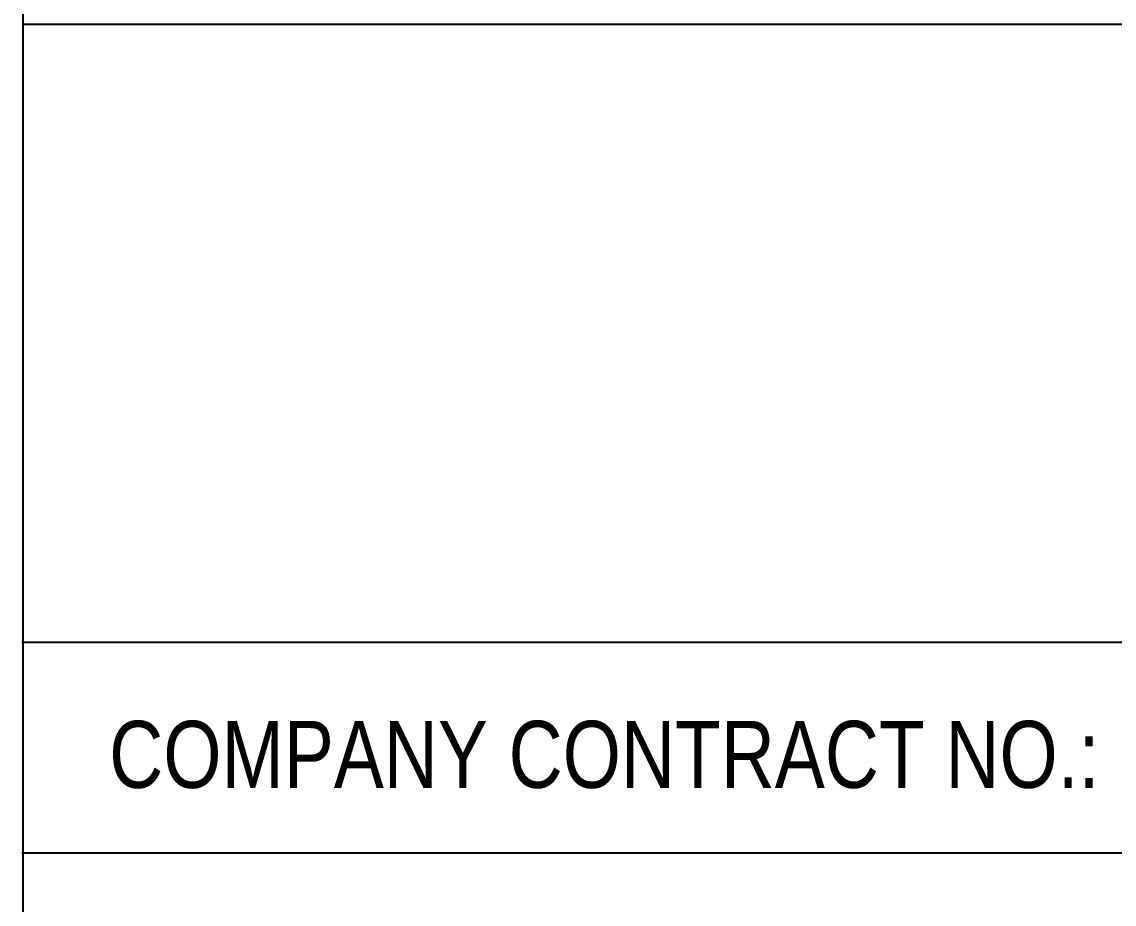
# Model space of a CAD drawing. Header units: millimetres. Extents: x -170 to 250, y -82 to 215.
# Drawn here: x 167.05 to 185.74, y -10.9 to 4.2 of the extents above; entities that cross this region are included whole.
import ezdxf

# ---------------------------------------------------------------- set-up
doc = ezdxf.new("R2010")
doc.units = ezdxf.units.MM
doc.styles.add('Arial', font='ARIAL.TTF', dxfattribs={"height": 0.2})

# ---------------------------------------------------------------- blocks, each defined once
blk = doc.blocks.new('Unknown-234524981-42925')
at = {"color": 7, "linetype": 'Continuous'}
for p, q in [((167.076, -67.427), (167.076, 95.612)), ((167.074, 4.158), (234.946, 4.158)), ((167.076, 4.158), (234.946, 4.158)), ((167.054, -6.415), (234.946, -6.415)), ((167.054, -10.02), (234.946, -10.02))]:
    blk.add_line(p, q, dxfattribs=at)
at = {"color": 7, "linetype": 'Continuous', "style": 'Arial', "width": 0.8}
blk.add_text('COMPANY CONTRACT NO.:', height=1.14609, dxfattribs=at).set_placement((168.548, -8.909))

msp = doc.modelspace()

# ---------------------------------------------------------------- block references
msp.add_blockref('Unknown-234524981-42925', (0, 0))

doc.saveas('drawing.dxf')
